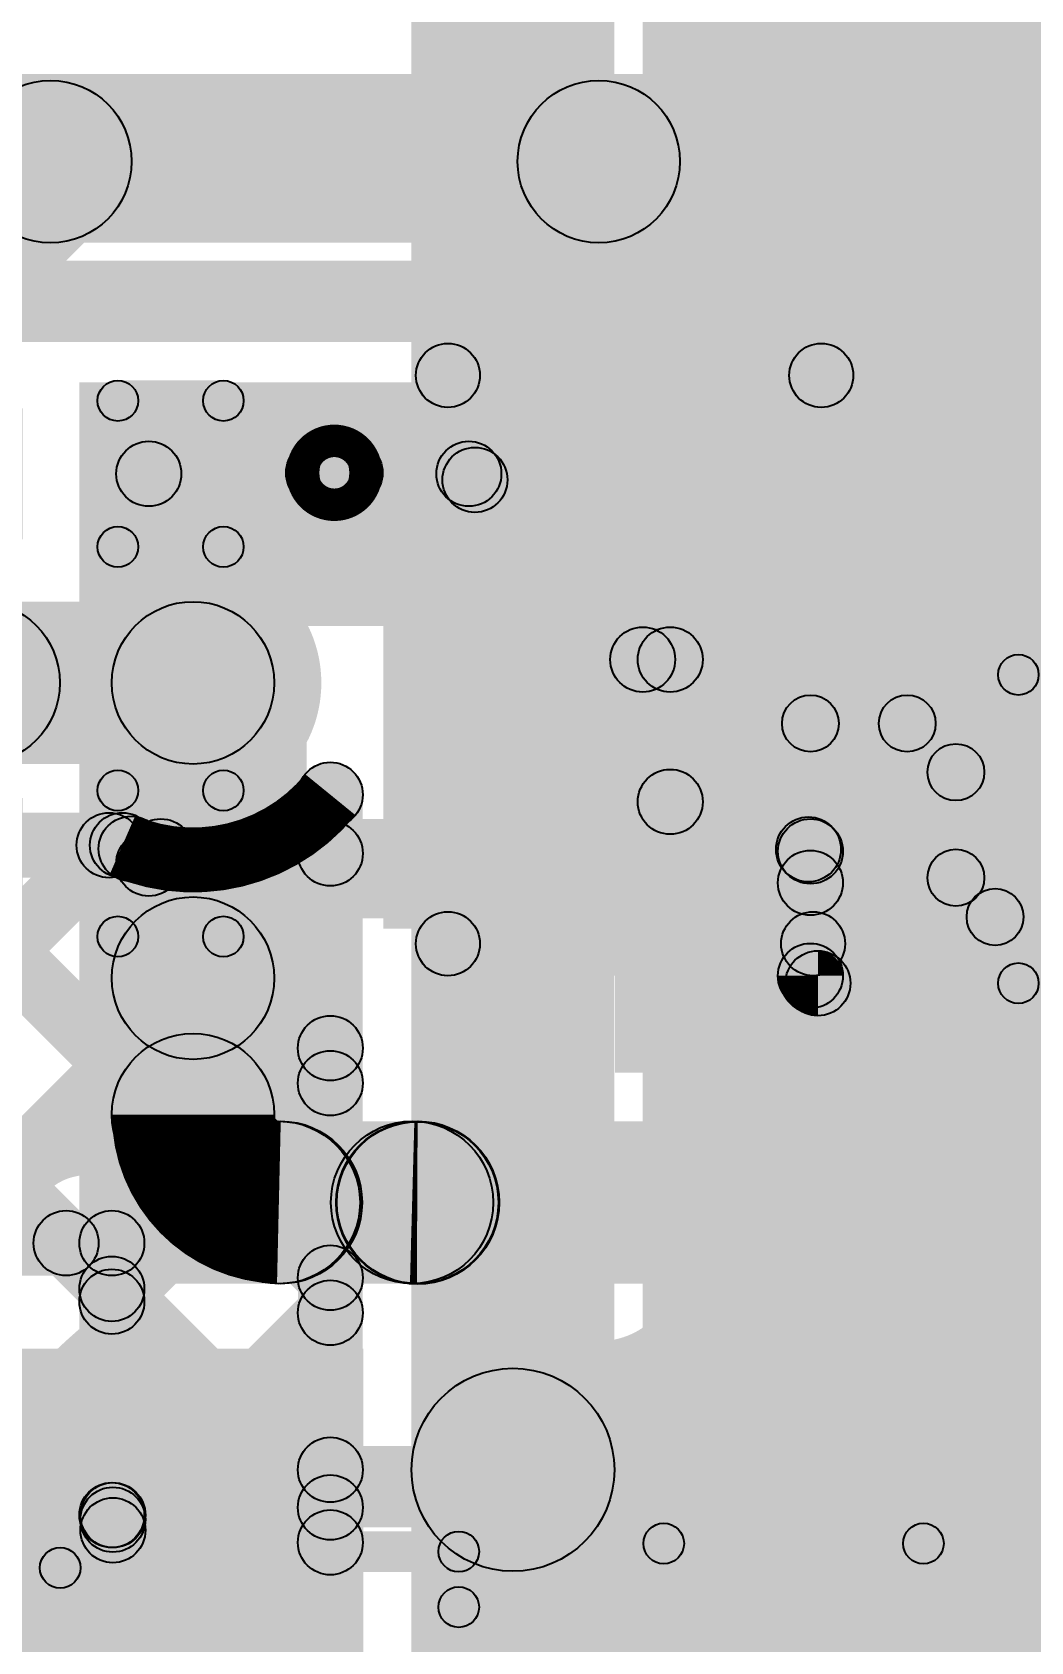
# Model space of a CAD drawing. Header units: millimetres. Extents: x -0.55 to 1.07, y -0.21 to 1.95.
# Drawn here: x 0.5752 to 0.6982, y 0.2369 to 0.4351 of the extents above; entities that cross this region are included whole.
import ezdxf

# ---------------------------------------------------------------- set-up
doc = ezdxf.new("R2010")
doc.units = ezdxf.units.MM
doc.header["$MEASUREMENT"] = 0
for name, color, linetype in [('BottomLayer', 5, 'Continuous'), ('BottomOverlay', 54, 'Continuous'), ('BottomPaste', 16, 'Continuous'), ('BottomSolder', 6, 'Continuous'), ('TopLayer', 1, 'Continuous'), ('TopOverlay', 2, 'Continuous'), ('TopPaste', 8, 'Continuous'), ('TopSolder', 216, 'Continuous'), ('ViaHoleLayer', 16, 'Continuous')]:
    doc.layers.add(name, color=color, linetype=linetype)

# ---------------------------------------------------------------- blocks, each defined once
blk = doc.blocks.new('RES_2512_B_4')
at = {"layer": 'BottomLayer'}
blk.add_hatch(color=5, dxfattribs=at).paths.add_polyline_path([(-0.15945, 0.06693), (-0.09646, 0.06693), (-0.09646, -0.06693), (-0.15945, -0.06693)])
at = {"layer": 'BottomOverlay'}
for points in [[(0.16679, 0.078), (0.16679, 0.068), (-0.167, 0.068), (-0.167, 0.078)], [(0.16679, -0.068), (0.16679, -0.078), (-0.167, -0.078), (-0.167, -0.068)]]:
    blk.add_hatch(color=54, dxfattribs=at).paths.add_polyline_path(points)
at = {"layer": 'BottomPaste'}
blk.add_hatch(color=16, dxfattribs=at).paths.add_polyline_path([(-0.15945, 0.06693), (-0.09646, 0.06693), (-0.09646, -0.06693), (-0.15945, -0.06693)])
at = {"layer": 'BottomSolder'}
blk.add_hatch(color=6, dxfattribs=at).paths.add_polyline_path([(-0.16345, 0.07093), (-0.09246, 0.07093), (-0.09246, -0.07093), (-0.16345, -0.07093)])
blk = doc.blocks.new('RES_2512_B_5')
at = {"layer": 'BottomLayer'}
blk.add_hatch(color=5, dxfattribs=at).paths.add_polyline_path([(-0.15945, 0.06693), (-0.09646, 0.06693), (-0.09646, -0.06693), (-0.15945, -0.06693)])
at = {"layer": 'BottomOverlay'}
blk.add_hatch(color=54, dxfattribs=at).paths.add_polyline_path([(0.16679, 0.078), (0.16679, 0.068), (-0.167, 0.068), (-0.167, 0.078)])
at = {"layer": 'BottomPaste'}
blk.add_hatch(color=16, dxfattribs=at).paths.add_polyline_path([(-0.15945, 0.06693), (-0.09646, 0.06693), (-0.09646, -0.06693), (-0.15945, -0.06693)])
at = {"layer": 'BottomSolder'}
blk.add_hatch(color=6, dxfattribs=at).paths.add_polyline_path([(-0.16345, 0.07093), (-0.09246, 0.07093), (-0.09246, -0.07093), (-0.16345, -0.07093)])
blk = doc.blocks.new('NCP186AMX330TAG_40')
at = {"layer": 'TopLayer'}
for points in [[(-0.02795, 0.02913), (-0.01339, 0.02913), (-0.01339, 0.01811), (-0.02795, 0.01811)], [(-0.00866, 0.02835), (0.00866, 0.02835), (0.00866, -0.02835), (-0.00866, -0.02835)], [(0.01339, 0.02913), (0.02795, 0.02913), (0.02795, 0.01811), (0.01339, 0.01811)], [(-0.02795, 0.01339), (-0.01339, 0.01339), (-0.01339, 0.00236), (-0.02795, 0.00236)], [(0.01339, 0.01339), (0.02795, 0.01339), (0.02795, 0.00236), (0.01339, 0.00236)], [(-0.02795, -0.00236), (-0.01339, -0.00236), (-0.01339, -0.01339), (-0.02795, -0.01339)], [(0.01339, -0.00236), (0.02795, -0.00236), (0.02795, -0.01339), (0.01339, -0.01339)], [(-0.02795, -0.01811), (-0.01339, -0.01811), (-0.01339, -0.02913), (-0.02795, -0.02913)], [(0.01339, -0.01811), (0.02795, -0.01811), (0.02795, -0.02913), (0.01339, -0.02913)]]:
    blk.add_hatch(color=1, dxfattribs=at).paths.add_polyline_path(points)
at = {"layer": 'TopOverlay'}
h = blk.add_hatch(color=2, dxfattribs=at)
edge = h.paths.add_edge_path()
edge.add_arc((-0.024, 0.035), 0.00394, 0, 360)
for points in [[(-0.024, 0.03106), (-0.024, 0.03894), (0.022, 0.03894), (0.022, 0.03106)], [(-0.024, -0.03894), (-0.024, -0.03106), (0.021, -0.03106), (0.021, -0.03894)]]:
    blk.add_hatch(color=2, dxfattribs=at).paths.add_polyline_path(points)
h = blk.add_hatch(color=2, dxfattribs=at)
edge = h.paths.add_edge_path()
edge.add_arc((0.022, 0.035), 0.00394, 0, 360)
h = blk.add_hatch(color=2, dxfattribs=at)
edge = h.paths.add_edge_path()
edge.add_arc((-0.04, 0.023), 0.00394, 0, 360)
h = blk.add_hatch(color=2, dxfattribs=at)
edge = h.paths.add_edge_path()
edge.add_arc((-0.036, 0.023), 0.00394, 0, 360)
h = blk.add_hatch(color=2, dxfattribs=at)
edge = h.paths.add_edge_path()
edge.add_arc((-0.024, -0.035), 0.00394, 0, 360)
h = blk.add_hatch(color=2, dxfattribs=at)
edge = h.paths.add_edge_path()
edge.add_arc((0.021, -0.035), 0.00394, 0, 360)
at = {"layer": 'TopPaste'}
for points in [[(-0.02795, 0.02913), (-0.01339, 0.02913), (-0.01339, 0.01811), (-0.02795, 0.01811)], [(-0.00866, 0.02835), (0.00866, 0.02835), (0.00866, -0.02835), (-0.00866, -0.02835)], [(0.01339, 0.02913), (0.02795, 0.02913), (0.02795, 0.01811), (0.01339, 0.01811)], [(-0.02795, 0.01339), (-0.01339, 0.01339), (-0.01339, 0.00236), (-0.02795, 0.00236)], [(0.01339, 0.01339), (0.02795, 0.01339), (0.02795, 0.00236), (0.01339, 0.00236)], [(-0.02795, -0.00236), (-0.01339, -0.00236), (-0.01339, -0.01339), (-0.02795, -0.01339)], [(0.01339, -0.00236), (0.02795, -0.00236), (0.02795, -0.01339), (0.01339, -0.01339)], [(-0.02795, -0.01811), (-0.01339, -0.01811), (-0.01339, -0.02913), (-0.02795, -0.02913)], [(0.01339, -0.01811), (0.02795, -0.01811), (0.02795, -0.02913), (0.01339, -0.02913)]]:
    blk.add_hatch(color=8, dxfattribs=at).paths.add_polyline_path(points)
at = {"layer": 'TopSolder'}
for points in [[(-0.03195, 0.03313), (-0.00939, 0.03313), (-0.00939, 0.01411), (-0.03195, 0.01411)], [(-0.01266, 0.03235), (0.01266, 0.03235), (0.01266, -0.03235), (-0.01266, -0.03235)], [(0.00939, 0.03313), (0.03195, 0.03313), (0.03195, 0.01411), (0.00939, 0.01411)], [(-0.03195, 0.01739), (-0.00939, 0.01739), (-0.00939, -0.00164), (-0.03195, -0.00164)], [(0.00939, 0.01739), (0.03195, 0.01739), (0.03195, -0.00164), (0.00939, -0.00164)], [(-0.03195, 0.00164), (-0.00939, 0.00164), (-0.00939, -0.01739), (-0.03195, -0.01739)], [(0.00939, 0.00164), (0.03195, 0.00164), (0.03195, -0.01739), (0.00939, -0.01739)], [(-0.03195, -0.01411), (-0.00939, -0.01411), (-0.00939, -0.03313), (-0.03195, -0.03313)], [(0.00939, -0.01411), (0.03195, -0.01411), (0.03195, -0.03313), (0.00939, -0.03313)]]:
    blk.add_hatch(color=216, dxfattribs=at).paths.add_polyline_path(points)
at = {"layer": 'TopOverlay', "const_width": 0.00787}
blk.add_lwpolyline([(-0.036, 0.023, 1), (-0.04, 0.023, 1)], format="xyb", close=True, dxfattribs=at)
at = {"layer": 'TopOverlay'}
for centre in [(-0.024, 0.035), (0.022, 0.035), (-0.04, 0.023), (-0.036, 0.023), (-0.024, -0.035), (0.021, -0.035)]:
    blk.add_circle(centre, 0.00394, dxfattribs=at)
blk = doc.blocks.new('BQ24092DGQR_41')
at = {"layer": 'TopOverlay'}
for points in [[(-0.05, 0.0575), (-0.05, 0.0625), (0.05, 0.0625), (0.05, 0.0575)], [(0.0525, 0.05317), (0.0475, 0.05317), (0.0475, 0.06), (0.0525, 0.06)]]:
    blk.add_hatch(color=2, dxfattribs=at).paths.add_polyline_path(points)
h = blk.add_hatch(color=2, dxfattribs=at)
edge = h.paths.add_edge_path()
edge.add_arc((0.05, 0.06), 0.0025, 0, 360)
h = blk.add_hatch(color=2, dxfattribs=at)
edge = h.paths.add_edge_path()
edge.add_arc((0.05, 0.06), 0.0025, 0, 360)
h = blk.add_hatch(color=2, dxfattribs=at)
edge = h.paths.add_edge_path()
edge.add_arc((0.05, 0.05317), 0.0025, 0, 360)
for centre in [(0.05, 0.06), (0.05, 0.06), (0.05, 0.05317)]:
    blk.add_circle(centre, 0.0025, dxfattribs=at)
blk = doc.blocks.new('R___0201_57')
at = {"layer": 'TopLayer'}
for points in [[(-0.01614, 0.00728), (-0.00551, 0.00728), (-0.00551, -0.00728), (-0.01614, -0.00728)], [(0.00551, 0.00728), (0.01614, 0.00728), (0.01614, -0.00728), (0.00551, -0.00728)]]:
    blk.add_hatch(color=1, dxfattribs=at).paths.add_polyline_path(points)
at = {"layer": 'TopOverlay'}
h = blk.add_hatch(color=2, dxfattribs=at)
edge = h.paths.add_edge_path()
edge.add_arc((-0.019, 0.01), 0.0025, 0, 360)
h = blk.add_hatch(color=2, dxfattribs=at)
edge = h.paths.add_edge_path()
edge.add_arc((-0.019, 0.01), 0.0025, 0, 360)
for points in [[(-0.019, 0.0075), (-0.019, 0.0125), (0.019, 0.0125), (0.019, 0.0075)], [(-0.0215, 0.01), (-0.0165, 0.01), (-0.0165, -0.01), (-0.0215, -0.01)], [(0.0165, 0.01), (0.0215, 0.01), (0.0215, -0.01), (0.0165, -0.01)], [(-0.019, -0.0125), (-0.019, -0.0075), (0.019, -0.0075), (0.019, -0.0125)]]:
    blk.add_hatch(color=2, dxfattribs=at).paths.add_polyline_path(points)
h = blk.add_hatch(color=2, dxfattribs=at)
edge = h.paths.add_edge_path()
edge.add_arc((0.019, 0.01), 0.0025, 0, 360)
h = blk.add_hatch(color=2, dxfattribs=at)
edge = h.paths.add_edge_path()
edge.add_arc((0.019, 0.01), 0.0025, 0, 360)
h = blk.add_hatch(color=2, dxfattribs=at)
edge = h.paths.add_edge_path()
edge.add_arc((-0.019, -0.01), 0.0025, 0, 360)
h = blk.add_hatch(color=2, dxfattribs=at)
edge = h.paths.add_edge_path()
edge.add_arc((-0.019, -0.01), 0.0025, 0, 360)
h = blk.add_hatch(color=2, dxfattribs=at)
edge = h.paths.add_edge_path()
edge.add_arc((0.019, -0.01), 0.0025, 0, 360)
h = blk.add_hatch(color=2, dxfattribs=at)
edge = h.paths.add_edge_path()
edge.add_arc((0.019, -0.01), 0.0025, 0, 360)
at = {"layer": 'TopPaste'}
for points in [[(-0.01614, 0.00728), (-0.00551, 0.00728), (-0.00551, -0.00728), (-0.01614, -0.00728)], [(0.00551, 0.00728), (0.01614, 0.00728), (0.01614, -0.00728), (0.00551, -0.00728)]]:
    blk.add_hatch(color=8, dxfattribs=at).paths.add_polyline_path(points)
at = {"layer": 'TopSolder'}
for points in [[(-0.02014, 0.01128), (-0.00151, 0.01128), (-0.00151, -0.01128), (-0.02014, -0.01128)], [(0.00151, 0.01128), (0.02014, 0.01128), (0.02014, -0.01128), (0.00151, -0.01128)]]:
    blk.add_hatch(color=216, dxfattribs=at).paths.add_polyline_path(points)
at = {"layer": 'TopOverlay'}
for centre in [(-0.019, 0.01), (-0.019, 0.01), (0.019, 0.01), (0.019, 0.01), (-0.019, -0.01), (-0.019, -0.01), (0.019, -0.01), (0.019, -0.01)]:
    blk.add_circle(centre, 0.0025, dxfattribs=at)
blk = doc.blocks.new('CAP_0201_74')
at = {"layer": 'TopLayer'}
for points in [[(-0.01772, 0.00591), (-0.00591, 0.00591), (-0.00591, -0.00591), (-0.01772, -0.00591)], [(0.00591, 0.00591), (0.01772, 0.00591), (0.01772, -0.00591), (0.00591, -0.00591)]]:
    blk.add_hatch(color=1, dxfattribs=at).paths.add_polyline_path(points)
at = {"layer": 'TopOverlay'}
h = blk.add_hatch(color=2, dxfattribs=at)
edge = h.paths.add_edge_path()
edge.add_arc((-0.021, 0.009), 0.0025, 0, 360)
h = blk.add_hatch(color=2, dxfattribs=at)
edge = h.paths.add_edge_path()
edge.add_arc((-0.021, 0.009), 0.0025, 0, 360)
for points in [[(-0.008, 0.0115), (-0.008, 0.0065), (-0.021, 0.0065), (-0.021, 0.0115)], [(0.021, 0.0115), (0.021, 0.0065), (0.008, 0.0065), (0.008, 0.0115)], [(-0.0235, 0.009), (-0.0185, 0.009), (-0.0185, -0.009), (-0.0235, -0.009)], [(0.0185, 0.009), (0.0235, 0.009), (0.0235, -0.009), (0.0185, -0.009)], [(-0.008, -0.0065), (-0.008, -0.0115), (-0.021, -0.0115), (-0.021, -0.0065)], [(0.021, -0.0065), (0.021, -0.0115), (0.008, -0.0115), (0.008, -0.0065)]]:
    blk.add_hatch(color=2, dxfattribs=at).paths.add_polyline_path(points)
h = blk.add_hatch(color=2, dxfattribs=at)
edge = h.paths.add_edge_path()
edge.add_arc((-0.008, 0.009), 0.0025, 0, 360)
h = blk.add_hatch(color=2, dxfattribs=at)
edge = h.paths.add_edge_path()
edge.add_arc((0.008, 0.009), 0.0025, 0, 360)
h = blk.add_hatch(color=2, dxfattribs=at)
edge = h.paths.add_edge_path()
edge.add_arc((0.021, 0.009), 0.0025, 0, 360)
h = blk.add_hatch(color=2, dxfattribs=at)
edge = h.paths.add_edge_path()
edge.add_arc((0.021, 0.009), 0.0025, 0, 360)
h = blk.add_hatch(color=2, dxfattribs=at)
edge = h.paths.add_edge_path()
edge.add_arc((-0.021, -0.009), 0.0025, 0, 360)
h = blk.add_hatch(color=2, dxfattribs=at)
edge = h.paths.add_edge_path()
edge.add_arc((-0.021, -0.009), 0.0025, 0, 360)
h = blk.add_hatch(color=2, dxfattribs=at)
edge = h.paths.add_edge_path()
edge.add_arc((-0.008, -0.009), 0.0025, 0, 360)
h = blk.add_hatch(color=2, dxfattribs=at)
edge = h.paths.add_edge_path()
edge.add_arc((0.008, -0.009), 0.0025, 0, 360)
h = blk.add_hatch(color=2, dxfattribs=at)
edge = h.paths.add_edge_path()
edge.add_arc((0.021, -0.009), 0.0025, 0, 360)
h = blk.add_hatch(color=2, dxfattribs=at)
edge = h.paths.add_edge_path()
edge.add_arc((0.021, -0.009), 0.0025, 0, 360)
at = {"layer": 'TopPaste'}
for points in [[(-0.01772, 0.00591), (-0.00591, 0.00591), (-0.00591, -0.00591), (-0.01772, -0.00591)], [(0.00591, 0.00591), (0.01772, 0.00591), (0.01772, -0.00591), (0.00591, -0.00591)]]:
    blk.add_hatch(color=8, dxfattribs=at).paths.add_polyline_path(points)
at = {"layer": 'TopSolder'}
for points in [[(-0.01988, 0.00807), (-0.00374, 0.00807), (-0.00374, -0.00807), (-0.01988, -0.00807)], [(0.00374, 0.00807), (0.01988, 0.00807), (0.01988, -0.00807), (0.00374, -0.00807)]]:
    blk.add_hatch(color=216, dxfattribs=at).paths.add_polyline_path(points)
at = {"layer": 'TopOverlay'}
for centre in [(-0.021, 0.009), (-0.021, 0.009), (-0.008, 0.009), (0.008, 0.009), (0.021, 0.009), (0.021, 0.009), (-0.021, -0.009), (-0.021, -0.009), (-0.008, -0.009), (0.008, -0.009), (0.021, -0.009), (0.021, -0.009)]:
    blk.add_circle(centre, 0.0025, dxfattribs=at)
blk = doc.blocks.new('C___0201_75')
at = {"layer": 'TopLayer'}
for points in [[(-0.01772, 0.00591), (-0.00591, 0.00591), (-0.00591, -0.00591), (-0.01772, -0.00591)], [(0.00591, 0.00591), (0.01772, 0.00591), (0.01772, -0.00591), (0.00591, -0.00591)]]:
    blk.add_hatch(color=1, dxfattribs=at).paths.add_polyline_path(points)
at = {"layer": 'TopOverlay'}
h = blk.add_hatch(color=2, dxfattribs=at)
edge = h.paths.add_edge_path()
edge.add_arc((-0.021, 0.009), 0.0025, 0, 360)
h = blk.add_hatch(color=2, dxfattribs=at)
edge = h.paths.add_edge_path()
edge.add_arc((-0.021, 0.009), 0.0025, 0, 360)
for points in [[(-0.008, 0.0115), (-0.008, 0.0065), (-0.021, 0.0065), (-0.021, 0.0115)], [(0.021, 0.0115), (0.021, 0.0065), (0.008, 0.0065), (0.008, 0.0115)], [(-0.0235, 0.009), (-0.0185, 0.009), (-0.0185, -0.009), (-0.0235, -0.009)], [(0.0185, 0.009), (0.0235, 0.009), (0.0235, -0.009), (0.0185, -0.009)], [(-0.008, -0.0065), (-0.008, -0.0115), (-0.021, -0.0115), (-0.021, -0.0065)], [(0.021, -0.0065), (0.021, -0.0115), (0.008, -0.0115), (0.008, -0.0065)]]:
    blk.add_hatch(color=2, dxfattribs=at).paths.add_polyline_path(points)
h = blk.add_hatch(color=2, dxfattribs=at)
edge = h.paths.add_edge_path()
edge.add_arc((-0.008, 0.009), 0.0025, 0, 360)
h = blk.add_hatch(color=2, dxfattribs=at)
edge = h.paths.add_edge_path()
edge.add_arc((0.008, 0.009), 0.0025, 0, 360)
h = blk.add_hatch(color=2, dxfattribs=at)
edge = h.paths.add_edge_path()
edge.add_arc((0.021, 0.009), 0.0025, 0, 360)
h = blk.add_hatch(color=2, dxfattribs=at)
edge = h.paths.add_edge_path()
edge.add_arc((0.021, 0.009), 0.0025, 0, 360)
h = blk.add_hatch(color=2, dxfattribs=at)
edge = h.paths.add_edge_path()
edge.add_arc((-0.021, -0.009), 0.0025, 0, 360)
h = blk.add_hatch(color=2, dxfattribs=at)
edge = h.paths.add_edge_path()
edge.add_arc((-0.021, -0.009), 0.0025, 0, 360)
h = blk.add_hatch(color=2, dxfattribs=at)
edge = h.paths.add_edge_path()
edge.add_arc((-0.008, -0.009), 0.0025, 0, 360)
h = blk.add_hatch(color=2, dxfattribs=at)
edge = h.paths.add_edge_path()
edge.add_arc((0.008, -0.009), 0.0025, 0, 360)
h = blk.add_hatch(color=2, dxfattribs=at)
edge = h.paths.add_edge_path()
edge.add_arc((0.021, -0.009), 0.0025, 0, 360)
h = blk.add_hatch(color=2, dxfattribs=at)
edge = h.paths.add_edge_path()
edge.add_arc((0.021, -0.009), 0.0025, 0, 360)
at = {"layer": 'TopPaste'}
for points in [[(-0.01772, 0.00591), (-0.00591, 0.00591), (-0.00591, -0.00591), (-0.01772, -0.00591)], [(0.00591, 0.00591), (0.01772, 0.00591), (0.01772, -0.00591), (0.00591, -0.00591)]]:
    blk.add_hatch(color=8, dxfattribs=at).paths.add_polyline_path(points)
at = {"layer": 'TopSolder'}
for points in [[(-0.01988, 0.00807), (-0.00374, 0.00807), (-0.00374, -0.00807), (-0.01988, -0.00807)], [(0.00374, 0.00807), (0.01988, 0.00807), (0.01988, -0.00807), (0.00374, -0.00807)]]:
    blk.add_hatch(color=216, dxfattribs=at).paths.add_polyline_path(points)
at = {"layer": 'TopOverlay'}
for centre in [(-0.021, 0.009), (-0.021, 0.009), (-0.008, 0.009), (0.008, 0.009), (0.021, 0.009), (0.021, 0.009), (-0.021, -0.009), (-0.021, -0.009), (-0.008, -0.009), (0.008, -0.009), (0.021, -0.009), (0.021, -0.009)]:
    blk.add_circle(centre, 0.0025, dxfattribs=at)
blk = doc.blocks.new('C__0402_B_79')
at = {"layer": 'BottomLayer'}
for points in [[(-0.0095, 0.0125), (-0.0095, -0.0125), (-0.0275, -0.0125), (-0.0275, 0.0125)], [(0.0275, 0.0125), (0.0275, -0.0125), (0.0095, -0.0125), (0.0095, 0.0125)]]:
    blk.add_hatch(color=5, dxfattribs=at).paths.add_polyline_path(points)
at = {"layer": 'BottomOverlay'}
h = blk.add_hatch(color=54, dxfattribs=at)
edge = h.paths.add_edge_path()
edge.add_arc((-0.031, 0.016), 0.0025, 0, 360)
h = blk.add_hatch(color=54, dxfattribs=at)
edge = h.paths.add_edge_path()
edge.add_arc((-0.031, 0.016), 0.0025, 0, 360)
for points in [[(-0.031, 0.0135), (-0.031, 0.0185), (-0.011, 0.0185), (-0.011, 0.0135)], [(0.011, 0.0135), (0.011, 0.0185), (0.031, 0.0185), (0.031, 0.0135)], [(-0.0335, 0.016), (-0.0285, 0.016), (-0.0285, -0.016), (-0.0335, -0.016)], [(0.0285, 0.016), (0.0335, 0.016), (0.0335, -0.016), (0.0285, -0.016)], [(-0.031, -0.0185), (-0.031, -0.0135), (-0.011, -0.0135), (-0.011, -0.0185)], [(0.011, -0.0185), (0.011, -0.0135), (0.031, -0.0135), (0.031, -0.0185)]]:
    blk.add_hatch(color=54, dxfattribs=at).paths.add_polyline_path(points)
h = blk.add_hatch(color=54, dxfattribs=at)
edge = h.paths.add_edge_path()
edge.add_arc((-0.011, 0.016), 0.0025, 0, 360)
h = blk.add_hatch(color=54, dxfattribs=at)
edge = h.paths.add_edge_path()
edge.add_arc((0.011, 0.016), 0.0025, 0, 360)
h = blk.add_hatch(color=54, dxfattribs=at)
edge = h.paths.add_edge_path()
edge.add_arc((0.031, 0.016), 0.0025, 0, 360)
h = blk.add_hatch(color=54, dxfattribs=at)
edge = h.paths.add_edge_path()
edge.add_arc((0.031, 0.016), 0.0025, 0, 360)
h = blk.add_hatch(color=54, dxfattribs=at)
edge = h.paths.add_edge_path()
edge.add_arc((-0.031, -0.016), 0.0025, 0, 360)
h = blk.add_hatch(color=54, dxfattribs=at)
edge = h.paths.add_edge_path()
edge.add_arc((-0.031, -0.016), 0.0025, 0, 360)
h = blk.add_hatch(color=54, dxfattribs=at)
edge = h.paths.add_edge_path()
edge.add_arc((-0.011, -0.016), 0.0025, 0, 360)
h = blk.add_hatch(color=54, dxfattribs=at)
edge = h.paths.add_edge_path()
edge.add_arc((0.011, -0.016), 0.0025, 0, 360)
h = blk.add_hatch(color=54, dxfattribs=at)
edge = h.paths.add_edge_path()
edge.add_arc((0.031, -0.016), 0.0025, 0, 360)
h = blk.add_hatch(color=54, dxfattribs=at)
edge = h.paths.add_edge_path()
edge.add_arc((0.031, -0.016), 0.0025, 0, 360)
at = {"layer": 'BottomPaste'}
for points in [[(-0.0095, 0.0125), (-0.0095, -0.0125), (-0.0275, -0.0125), (-0.0275, 0.0125)], [(0.0275, 0.0125), (0.0275, -0.0125), (0.0095, -0.0125), (0.0095, 0.0125)]]:
    blk.add_hatch(color=16, dxfattribs=at).paths.add_polyline_path(points)
at = {"layer": 'BottomSolder'}
for points in [[(-0.00714, 0.01486), (-0.00714, -0.01486), (-0.02986, -0.01486), (-0.02986, 0.01486)], [(0.02986, 0.01486), (0.02986, -0.01486), (0.00714, -0.01486), (0.00714, 0.01486)]]:
    blk.add_hatch(color=6, dxfattribs=at).paths.add_polyline_path(points)
at = {"layer": 'BottomOverlay'}
for centre in [(-0.031, 0.016), (-0.031, 0.016), (-0.011, 0.016), (0.011, 0.016), (0.031, 0.016), (0.031, 0.016), (-0.031, -0.016), (-0.031, -0.016), (-0.011, -0.016), (0.011, -0.016), (0.031, -0.016), (0.031, -0.016)]:
    blk.add_circle(centre, 0.0025, dxfattribs=at)
blk = doc.blocks.new('C__0402_B_83')
at = {"layer": 'BottomLayer'}
for points in [[(-0.0095, 0.0125), (-0.0095, -0.0125), (-0.0275, -0.0125), (-0.0275, 0.0125)], [(0.0275, 0.0125), (0.0275, -0.0125), (0.0095, -0.0125), (0.0095, 0.0125)]]:
    blk.add_hatch(color=5, dxfattribs=at).paths.add_polyline_path(points)
at = {"layer": 'BottomOverlay'}
h = blk.add_hatch(color=54, dxfattribs=at)
edge = h.paths.add_edge_path()
edge.add_arc((-0.031, 0.016), 0.0025, 0, 360)
h = blk.add_hatch(color=54, dxfattribs=at)
edge = h.paths.add_edge_path()
edge.add_arc((-0.031, 0.016), 0.0025, 0, 360)
for points in [[(-0.011, 0.0185), (-0.011, 0.0135), (-0.031, 0.0135), (-0.031, 0.0185)], [(0.031, 0.0185), (0.031, 0.0135), (0.011, 0.0135), (0.011, 0.0185)], [(-0.0285, -0.016), (-0.0335, -0.016), (-0.0335, 0.016), (-0.0285, 0.016)], [(0.0335, -0.016), (0.0285, -0.016), (0.0285, 0.016), (0.0335, 0.016)], [(-0.011, -0.0135), (-0.011, -0.0185), (-0.031, -0.0185), (-0.031, -0.0135)], [(0.031, -0.0135), (0.031, -0.0185), (0.011, -0.0185), (0.011, -0.0135)]]:
    blk.add_hatch(color=54, dxfattribs=at).paths.add_polyline_path(points)
h = blk.add_hatch(color=54, dxfattribs=at)
edge = h.paths.add_edge_path()
edge.add_arc((-0.011, 0.016), 0.0025, 0, 360)
h = blk.add_hatch(color=54, dxfattribs=at)
edge = h.paths.add_edge_path()
edge.add_arc((0.011, 0.016), 0.0025, 0, 360)
h = blk.add_hatch(color=54, dxfattribs=at)
edge = h.paths.add_edge_path()
edge.add_arc((0.031, 0.016), 0.0025, 0, 360)
h = blk.add_hatch(color=54, dxfattribs=at)
edge = h.paths.add_edge_path()
edge.add_arc((0.031, 0.016), 0.0025, 0, 360)
h = blk.add_hatch(color=54, dxfattribs=at)
edge = h.paths.add_edge_path()
edge.add_arc((-0.031, -0.016), 0.0025, 0, 360)
h = blk.add_hatch(color=54, dxfattribs=at)
edge = h.paths.add_edge_path()
edge.add_arc((-0.031, -0.016), 0.0025, 0, 360)
h = blk.add_hatch(color=54, dxfattribs=at)
edge = h.paths.add_edge_path()
edge.add_arc((-0.011, -0.016), 0.0025, 0, 360)
h = blk.add_hatch(color=54, dxfattribs=at)
edge = h.paths.add_edge_path()
edge.add_arc((0.011, -0.016), 0.0025, 0, 360)
h = blk.add_hatch(color=54, dxfattribs=at)
edge = h.paths.add_edge_path()
edge.add_arc((0.031, -0.016), 0.0025, 0, 360)
h = blk.add_hatch(color=54, dxfattribs=at)
edge = h.paths.add_edge_path()
edge.add_arc((0.031, -0.016), 0.0025, 0, 360)
at = {"layer": 'BottomPaste'}
for points in [[(-0.0095, 0.0125), (-0.0095, -0.0125), (-0.0275, -0.0125), (-0.0275, 0.0125)], [(0.0275, 0.0125), (0.0275, -0.0125), (0.0095, -0.0125), (0.0095, 0.0125)]]:
    blk.add_hatch(color=16, dxfattribs=at).paths.add_polyline_path(points)
at = {"layer": 'BottomSolder'}
for points in [[(-0.00714, 0.01486), (-0.00714, -0.01486), (-0.02986, -0.01486), (-0.02986, 0.01486)], [(0.02986, 0.01486), (0.02986, -0.01486), (0.00714, -0.01486), (0.00714, 0.01486)]]:
    blk.add_hatch(color=6, dxfattribs=at).paths.add_polyline_path(points)
at = {"layer": 'BottomOverlay'}
for centre in [(-0.031, 0.016), (-0.031, 0.016), (-0.011, 0.016), (0.011, 0.016), (0.031, 0.016), (0.031, 0.016), (-0.031, -0.016), (-0.031, -0.016), (-0.011, -0.016), (0.011, -0.016), (0.031, -0.016), (0.031, -0.016)]:
    blk.add_circle(centre, 0.0025, dxfattribs=at)

msp = doc.modelspace()

# ---------------------------------------------------------------- hatches: boundary and pattern name
at = {"layer": 'BottomLayer'}
for points in [[(0.64692, 0.25808), (0.62192, 0.25808), (0.62192, 0.61342), (0.64692, 0.61342)], [(0.655, 0.227), (0.718, 0.227), (0.718, 0.571), (0.655, 0.571)], [(0.49017, 0.36953), (0.49583, 0.37519), (0.58219, 0.28883), (0.57653, 0.28317)], [(0.5686, 0.345), (0.5686, 0.365), (0.595, 0.365), (0.595, 0.345)], [(0.61592, 0.25808), (0.60792, 0.25808), (0.60792, 0.34123), (0.61592, 0.34123)], [(0.5686, 0.331), (0.5686, 0.339), (0.5863, 0.339), (0.5863, 0.331)], [(0.53847, 0.28317), (0.53282, 0.28883), (0.58182, 0.33783), (0.58747, 0.33217)], [(0.55481, 0.33318), (0.56047, 0.33884), (0.61475, 0.28456), (0.60909, 0.2789)], [(0.58453, 0.33174), (0.59019, 0.3374), (0.61475, 0.31284), (0.60909, 0.30718)], [(0.56676, 0.28317), (0.5611, 0.28883), (0.60909, 0.33682), (0.61475, 0.33116)], [(0.58783, 0.27596), (0.58217, 0.28161), (0.60909, 0.30853), (0.61475, 0.30288)], [(0.493, 0.282), (0.493, 0.29), (0.585, 0.29), (0.585, 0.282)], [(0.57653, 0.28317), (0.58219, 0.28883), (0.58783, 0.28319), (0.58217, 0.27753)], [(0.589, 0.2525), (0.581, 0.2525), (0.581, 0.286), (0.589, 0.286)], [(0.58217, 0.27753), (0.58783, 0.28319), (0.61475, 0.25627), (0.60909, 0.25062)], [(0.58796, 0.24781), (0.5823, 0.25346), (0.60909, 0.28025), (0.61475, 0.27459)], [(0.61592, 0.219), (0.60792, 0.219), (0.60792, 0.25808), (0.61592, 0.25808)], [(0.64692, 0.21542), (0.62192, 0.21542), (0.62192, 0.25808), (0.64692, 0.25808)], [(0.5823, 0.24912), (0.58796, 0.25477), (0.61475, 0.22799), (0.60909, 0.22233)], [(0.58913, 0.21985), (0.58113, 0.21985), (0.58113, 0.2525), (0.58913, 0.2525)], [(0.58796, 0.21952), (0.5823, 0.22518), (0.60909, 0.25196), (0.61475, 0.24631)]]:
    msp.add_hatch(color=5, dxfattribs=at).paths.add_polyline_path(points)
h = msp.add_hatch(color=5, dxfattribs=at)
edge = h.paths.add_edge_path()
edge.add_arc((0.595, 0.355), 0.01181, 0, 360)
h = msp.add_hatch(color=5, dxfattribs=at)
edge = h.paths.add_edge_path()
edge.add_arc((0.5686, 0.355), 0.01, 0, 360)
h = msp.add_hatch(color=5, dxfattribs=at)
edge = h.paths.add_edge_path()
edge.add_arc((0.5686, 0.355), 0.01, 0, 360)
h = msp.add_hatch(color=5, dxfattribs=at)
edge = h.paths.add_edge_path()
edge.add_arc((0.595, 0.355), 0.01, 0, 360)
h = msp.add_hatch(color=5, dxfattribs=at)
edge = h.paths.add_edge_path()
edge.add_arc((0.61192, 0.34123), 0.004, 0, 360)
h = msp.add_hatch(color=5, dxfattribs=at)
edge = h.paths.add_edge_path()
edge.add_arc((0.61192, 0.34123), 0.004, 0, 360)
h = msp.add_hatch(color=5, dxfattribs=at)
edge = h.paths.add_edge_path()
edge.add_arc((0.58465, 0.335), 0.004, 0, 360)
h = msp.add_hatch(color=5, dxfattribs=at)
edge = h.paths.add_edge_path()
edge.add_arc((0.5863, 0.335), 0.004, 0, 360)
h = msp.add_hatch(color=5, dxfattribs=at)
edge = h.paths.add_edge_path()
edge.add_arc((0.5863, 0.335), 0.004, 0, 360)
h = msp.add_hatch(color=5, dxfattribs=at)
edge = h.paths.add_edge_path()
edge.add_arc((0.58736, 0.33457), 0.004, 0, 360)
h = msp.add_hatch(color=5, dxfattribs=at)
edge = h.paths.add_edge_path()
edge.add_arc((0.61192, 0.33399), 0.004, 0, 360)
h = msp.add_hatch(color=5, dxfattribs=at)
edge = h.paths.add_edge_path()
edge.add_arc((0.67108, 0.31892), 0.01181, 0, 360)
h = msp.add_hatch(color=5, dxfattribs=at)
edge = h.paths.add_edge_path()
edge.add_arc((0.61192, 0.31001), 0.004, 0, 360)
h = msp.add_hatch(color=5, dxfattribs=at)
edge = h.paths.add_edge_path()
edge.add_arc((0.61192, 0.3057), 0.004, 0, 360)
h = msp.add_hatch(color=5, dxfattribs=at)
edge = h.paths.add_edge_path()
edge.add_arc((0.57936, 0.286), 0.004, 0, 360)
h = msp.add_hatch(color=5, dxfattribs=at)
edge = h.paths.add_edge_path()
edge.add_arc((0.57936, 0.286), 0.004, 0, 360)
h = msp.add_hatch(color=5, dxfattribs=at)
edge = h.paths.add_edge_path()
edge.add_arc((0.585, 0.286), 0.004, 0, 360)
h = msp.add_hatch(color=5, dxfattribs=at)
edge = h.paths.add_edge_path()
edge.add_arc((0.585, 0.286), 0.004, 0, 360)
h = msp.add_hatch(color=5, dxfattribs=at)
edge = h.paths.add_edge_path()
edge.add_arc((0.61192, 0.28173), 0.004, 0, 360)
h = msp.add_hatch(color=5, dxfattribs=at)
edge = h.paths.add_edge_path()
edge.add_arc((0.585, 0.28036), 0.004, 0, 360)
h = msp.add_hatch(color=5, dxfattribs=at)
edge = h.paths.add_edge_path()
edge.add_arc((0.585, 0.28036), 0.004, 0, 360)
h = msp.add_hatch(color=5, dxfattribs=at)
edge = h.paths.add_edge_path()
edge.add_arc((0.585, 0.27879), 0.004, 0, 360)
h = msp.add_hatch(color=5, dxfattribs=at)
edge = h.paths.add_edge_path()
edge.add_arc((0.61192, 0.27742), 0.004, 0, 360)
h = msp.add_hatch(color=5, dxfattribs=at)
edge = h.paths.add_edge_path()
edge.add_arc((0.63442, 0.25808), 0.0125, 0, 360)
h = msp.add_hatch(color=5, dxfattribs=at)
edge = h.paths.add_edge_path()
edge.add_arc((0.63442, 0.25808), 0.0125, 0, 360)
h = msp.add_hatch(color=5, dxfattribs=at)
edge = h.paths.add_edge_path()
edge.add_arc((0.63442, 0.25808), 0.01181, 0, 360)
h = msp.add_hatch(color=5, dxfattribs=at)
edge = h.paths.add_edge_path()
edge.add_arc((0.61192, 0.25808), 0.004, 0, 360)
h = msp.add_hatch(color=5, dxfattribs=at)
edge = h.paths.add_edge_path()
edge.add_arc((0.61192, 0.25808), 0.004, 0, 360)
h = msp.add_hatch(color=5, dxfattribs=at)
edge = h.paths.add_edge_path()
edge.add_arc((0.585, 0.2525), 0.004, 0, 360)
h = msp.add_hatch(color=5, dxfattribs=at)
edge = h.paths.add_edge_path()
edge.add_arc((0.58513, 0.2525), 0.004, 0, 360)
h = msp.add_hatch(color=5, dxfattribs=at)
edge = h.paths.add_edge_path()
edge.add_arc((0.58513, 0.25194), 0.004, 0, 360)
h = msp.add_hatch(color=5, dxfattribs=at)
edge = h.paths.add_edge_path()
edge.add_arc((0.61192, 0.25344), 0.004, 0, 360)
h = msp.add_hatch(color=5, dxfattribs=at)
edge = h.paths.add_edge_path()
edge.add_arc((0.58513, 0.25063), 0.004, 0, 360)
h = msp.add_hatch(color=5, dxfattribs=at)
edge = h.paths.add_edge_path()
edge.add_arc((0.61192, 0.24914), 0.004, 0, 360)
at = {"layer": 'BottomSolder'}
h = msp.add_hatch(color=6, dxfattribs=at)
edge = h.paths.add_edge_path()
edge.add_arc((0.595, 0.355), 0.01581, 0, 360)
at = {"layer": 'TopLayer'}
h = msp.add_hatch(color=1, dxfattribs=at)
edge = h.paths.add_edge_path()
edge.add_arc((0.57743, 0.4192), 0.01, 0, 360)
h = msp.add_hatch(color=1, dxfattribs=at)
edge = h.paths.add_edge_path()
edge.add_arc((0.57743, 0.4192), 0.01, 0, 360)
for points in [[(0.57743, 0.4092), (0.57743, 0.4292), (0.645, 0.4292), (0.645, 0.4092)], [(0.644, 0.376), (0.657, 0.376), (0.657, 0.429), (0.644, 0.429)], [(0.65041, 0.39312), (0.787, 0.39312), (0.787, 0.429), (0.65041, 0.429)], [(0.566, 0.39363), (0.55186, 0.40777), (0.57036, 0.42627), (0.5845, 0.41213)], [(0.581, 0.281), (0.609, 0.281), (0.609, 0.392), (0.581, 0.392)], [(0.604, 0.362), (0.635, 0.362), (0.635, 0.392), (0.604, 0.392)], [(0.67108, 0.362), (0.787, 0.362), (0.787, 0.387), (0.67108, 0.387)], [(0.58955, 0.37675), (0.58955, 0.38475), (0.62899, 0.38475), (0.62899, 0.37675)], [(0.62616, 0.37792), (0.63182, 0.38358), (0.63257, 0.38283), (0.62691, 0.37717)], [(0.59355, 0.33275), (0.58555, 0.33275), (0.58555, 0.38075), (0.59355, 0.38075)], [(0.65041, 0.35387), (0.65041, 0.36187), (0.6538, 0.36187), (0.6538, 0.35387)], [(0.6578, 0.34035), (0.6498, 0.34035), (0.6498, 0.35787), (0.6578, 0.35787)], [(0.67108, 0.3465), (0.67108, 0.3535), (0.683, 0.3535), (0.683, 0.3465)], [(0.68053, 0.34753), (0.68547, 0.35247), (0.69147, 0.34647), (0.68653, 0.34153)], [(0.6925, 0.331), (0.6855, 0.331), (0.6855, 0.344), (0.6925, 0.344)], [(0.59238, 0.32992), (0.58672, 0.33558), (0.58823, 0.33708), (0.59388, 0.33142)], [(0.59258, 0.326), (0.63574, 0.326), (0.63574, 0.33825), (0.59258, 0.33825)], [(0.647, 0.307), (0.679, 0.307), (0.679, 0.33825), (0.647, 0.33825)], [(0.66801, 0.33166), (0.67367, 0.33732), (0.67391, 0.33708), (0.66825, 0.33142)], [(0.67508, 0.33037), (0.66708, 0.33037), (0.66708, 0.33425), (0.67508, 0.33425)], [(0.68653, 0.32853), (0.69147, 0.33347), (0.6963, 0.32865), (0.69135, 0.3237)], [(0.69383, 0.32267), (0.69383, 0.32967), (0.7067, 0.32967), (0.7067, 0.32267)], [(0.605, 0.30183), (0.585, 0.30183), (0.585, 0.31863), (0.605, 0.31863)], [(0.60583, 0.281), (0.60583, 0.301), (0.62263, 0.301), (0.62263, 0.281)], [(0.62273, 0.281), (0.62273, 0.301), (0.75508, 0.301), (0.75508, 0.281)], [(0.61556, 0.28392), (0.62969, 0.29808), (0.62974, 0.29803), (0.61561, 0.28387)], [(0.62975, 0.28388), (0.61561, 0.29802), (0.61566, 0.29807), (0.6298, 0.28393)], [(0.543, 0.133), (0.616, 0.133), (0.616, 0.273), (0.543, 0.273)], [(0.62263, 0.223), (0.69135, 0.223), (0.69135, 0.273), (0.62263, 0.273)]]:
    msp.add_hatch(color=1, dxfattribs=at).paths.add_polyline_path(points)
h = msp.add_hatch(color=1, dxfattribs=at)
edge = h.paths.add_edge_path()
edge.add_arc((0.645, 0.4192), 0.01, 0, 360)
h = msp.add_hatch(color=1, dxfattribs=at)
edge = h.paths.add_edge_path()
edge.add_arc((0.58955, 0.38075), 0.004, 0, 360)
h = msp.add_hatch(color=1, dxfattribs=at)
edge = h.paths.add_edge_path()
edge.add_arc((0.58955, 0.38075), 0.004, 0, 360)
h = msp.add_hatch(color=1, dxfattribs=at)
edge = h.paths.add_edge_path()
edge.add_arc((0.62899, 0.38075), 0.004, 0, 360)
h = msp.add_hatch(color=1, dxfattribs=at)
edge = h.paths.add_edge_path()
edge.add_arc((0.62899, 0.38075), 0.004, 0, 360)
h = msp.add_hatch(color=1, dxfattribs=at)
edge = h.paths.add_edge_path()
edge.add_arc((0.62974, 0.38), 0.004, 0, 360)
h = msp.add_hatch(color=1, dxfattribs=at)
edge = h.paths.add_edge_path()
edge.add_arc((0.595, 0.355), 0.01181, 0, 360)
h = msp.add_hatch(color=1, dxfattribs=at)
edge = h.paths.add_edge_path()
edge.add_arc((0.65041, 0.35787), 0.004, 0, 360)
h = msp.add_hatch(color=1, dxfattribs=at)
edge = h.paths.add_edge_path()
edge.add_arc((0.6538, 0.35787), 0.004, 0, 360)
h = msp.add_hatch(color=1, dxfattribs=at)
edge = h.paths.add_edge_path()
edge.add_arc((0.6538, 0.35787), 0.004, 0, 360)
h = msp.add_hatch(color=1, dxfattribs=at)
edge = h.paths.add_edge_path()
edge.add_arc((0.67108, 0.35), 0.0035, 0, 360)
h = msp.add_hatch(color=1, dxfattribs=at)
edge = h.paths.add_edge_path()
edge.add_arc((0.683, 0.35), 0.0035, 0, 360)
h = msp.add_hatch(color=1, dxfattribs=at)
edge = h.paths.add_edge_path()
edge.add_arc((0.683, 0.35), 0.0035, 0, 360)
h = msp.add_hatch(color=1, dxfattribs=at)
edge = h.paths.add_edge_path()
edge.add_arc((0.689, 0.344), 0.0035, 0, 360)
h = msp.add_hatch(color=1, dxfattribs=at)
edge = h.paths.add_edge_path()
edge.add_arc((0.689, 0.344), 0.0035, 0, 360)
h = msp.add_hatch(color=1, dxfattribs=at)
edge = h.paths.add_edge_path()
edge.add_arc((0.6538, 0.34035), 0.004, 0, 360)
h = msp.add_hatch(color=1, dxfattribs=at)
edge = h.paths.add_edge_path()
edge.add_arc((0.59105, 0.33425), 0.004, 0, 360)
h = msp.add_hatch(color=1, dxfattribs=at)
edge = h.paths.add_edge_path()
edge.add_arc((0.67084, 0.33449), 0.004, 0, 360)
h = msp.add_hatch(color=1, dxfattribs=at)
edge = h.paths.add_edge_path()
edge.add_arc((0.67108, 0.33425), 0.004, 0, 360)
h = msp.add_hatch(color=1, dxfattribs=at)
edge = h.paths.add_edge_path()
edge.add_arc((0.67108, 0.33425), 0.004, 0, 360)
h = msp.add_hatch(color=1, dxfattribs=at)
edge = h.paths.add_edge_path()
edge.add_arc((0.58955, 0.33275), 0.004, 0, 360)
h = msp.add_hatch(color=1, dxfattribs=at)
edge = h.paths.add_edge_path()
edge.add_arc((0.58955, 0.33275), 0.004, 0, 360)
h = msp.add_hatch(color=1, dxfattribs=at)
edge = h.paths.add_edge_path()
edge.add_arc((0.67108, 0.33037), 0.004, 0, 360)
h = msp.add_hatch(color=1, dxfattribs=at)
edge = h.paths.add_edge_path()
edge.add_arc((0.689, 0.331), 0.0035, 0, 360)
h = msp.add_hatch(color=1, dxfattribs=at)
edge = h.paths.add_edge_path()
edge.add_arc((0.689, 0.331), 0.0035, 0, 360)
h = msp.add_hatch(color=1, dxfattribs=at)
edge = h.paths.add_edge_path()
edge.add_arc((0.67108, 0.31892), 0.01181, 0, 360)
h = msp.add_hatch(color=1, dxfattribs=at)
edge = h.paths.add_edge_path()
edge.add_arc((0.69383, 0.32617), 0.0035, 0, 360)
h = msp.add_hatch(color=1, dxfattribs=at)
edge = h.paths.add_edge_path()
edge.add_arc((0.69383, 0.32617), 0.0035, 0, 360)
h = msp.add_hatch(color=1, dxfattribs=at)
edge = h.paths.add_edge_path()
edge.add_arc((0.595, 0.31863), 0.01, 0, 360)
h = msp.add_hatch(color=1, dxfattribs=at)
edge = h.paths.add_edge_path()
edge.add_arc((0.67108, 0.31892), 0.004, 0, 360)
h = msp.add_hatch(color=1, dxfattribs=at)
edge = h.paths.add_edge_path()
edge.add_arc((0.672, 0.318), 0.004, 0, 360)
h = msp.add_hatch(color=1, dxfattribs=at)
edge = h.paths.add_edge_path()
edge.add_arc((0.595, 0.30183), 0.01, 0, 360)
h = msp.add_hatch(color=1, dxfattribs=at)
edge = h.paths.add_edge_path()
edge.add_arc((0.595, 0.30183), 0.01, 0, 360)
h = msp.add_hatch(color=1, dxfattribs=at)
edge = h.paths.add_edge_path()
edge.add_arc((0.60558, 0.291), 0.01, 0, 360)
h = msp.add_hatch(color=1, dxfattribs=at)
edge = h.paths.add_edge_path()
edge.add_arc((0.60583, 0.291), 0.01, 0, 360)
h = msp.add_hatch(color=1, dxfattribs=at)
edge = h.paths.add_edge_path()
edge.add_arc((0.622, 0.29101), 0.01, 0, 360)
h = msp.add_hatch(color=1, dxfattribs=at)
edge = h.paths.add_edge_path()
edge.add_arc((0.62263, 0.291), 0.01, 0, 360)
h = msp.add_hatch(color=1, dxfattribs=at)
edge = h.paths.add_edge_path()
edge.add_arc((0.62263, 0.291), 0.01, 0, 360)
h = msp.add_hatch(color=1, dxfattribs=at)
edge = h.paths.add_edge_path()
edge.add_arc((0.62263, 0.291), 0.01, 0, 360)
h = msp.add_hatch(color=1, dxfattribs=at)
edge = h.paths.add_edge_path()
edge.add_arc((0.62268, 0.29095), 0.01, 0, 360)
h = msp.add_hatch(color=1, dxfattribs=at)
edge = h.paths.add_edge_path()
edge.add_arc((0.62268, 0.29095), 0.01, 0, 360)
h = msp.add_hatch(color=1, dxfattribs=at)
edge = h.paths.add_edge_path()
edge.add_arc((0.62273, 0.291), 0.01, 0, 360)
h = msp.add_hatch(color=1, dxfattribs=at)
edge = h.paths.add_edge_path()
edge.add_arc((0.62273, 0.291), 0.01, 0, 360)
h = msp.add_hatch(color=1, dxfattribs=at)
edge = h.paths.add_edge_path()
edge.add_arc((0.63442, 0.25808), 0.01181, 0, 360)
at = {"layer": 'TopSolder'}
h = msp.add_hatch(color=216, dxfattribs=at)
edge = h.paths.add_edge_path()
edge.add_arc((0.595, 0.355), 0.01581, 0, 360)
at = {"layer": 'ViaHoleLayer'}
h = msp.add_hatch(color=16, dxfattribs=at)
edge = h.paths.add_edge_path()
edge.add_arc((0.595, 0.355), 0.00591, 0, 360)
h = msp.add_hatch(color=16, dxfattribs=at)
edge = h.paths.add_edge_path()
edge.add_arc((0.67108, 0.31892), 0.00591, 0, 360)
h = msp.add_hatch(color=16, dxfattribs=at)
edge = h.paths.add_edge_path()
edge.add_arc((0.63442, 0.25808), 0.00591, 0, 360)

# ---------------------------------------------------------------- linework, layer by layer
at = {"layer": 'BottomLayer'}
for points, const_width in [([(0.5686, 0.355, -0.198912), (0.54026, 0.36674)], 0.02), ([(0.61192, 0.34123, -0.336442), (0.5863, 0.335)], 0.008)]:
    msp.add_lwpolyline(points, format="xyb", dxfattribs=dict(at, const_width=const_width))
for centre, radius in [((0.5686, 0.355), 0.01), ((0.5686, 0.355), 0.01), ((0.595, 0.355), 0.01), ((0.61192, 0.34123), 0.004), ((0.61192, 0.34123), 0.004), ((0.58465, 0.335), 0.004), ((0.5863, 0.335), 0.004), ((0.5863, 0.335), 0.004), ((0.58736, 0.33457), 0.004), ((0.61192, 0.33399), 0.004), ((0.61192, 0.31001), 0.004), ((0.61192, 0.3057), 0.004), ((0.57936, 0.286), 0.004), ((0.57936, 0.286), 0.004), ((0.585, 0.286), 0.004), ((0.585, 0.286), 0.004), ((0.61192, 0.28173), 0.004), ((0.585, 0.28036), 0.004), ((0.585, 0.28036), 0.004), ((0.585, 0.27879), 0.004), ((0.61192, 0.27742), 0.004), ((0.63442, 0.25808), 0.0125), ((0.63442, 0.25808), 0.0125), ((0.61192, 0.25808), 0.004), ((0.61192, 0.25808), 0.004), ((0.585, 0.2525), 0.004), ((0.58513, 0.2525), 0.004), ((0.58513, 0.25194), 0.004), ((0.61192, 0.25344), 0.004), ((0.58513, 0.25063), 0.004), ((0.61192, 0.24914), 0.004)]:
    msp.add_circle(centre, radius, dxfattribs=at)
at = {"layer": 'TopLayer'}
for points, const_width in [([(0.672, 0.318, -0.414214), (0.67108, 0.31892)], 0.008), ([(0.60558, 0.291, -0.407579), (0.595, 0.30183)], 0.02), ([(0.62263, 0.291, -0.005676), (0.622, 0.29101)], 0.02)]:
    msp.add_lwpolyline(points, format="xyb", dxfattribs=dict(at, const_width=const_width))
for centre, radius in [((0.57743, 0.4192), 0.01), ((0.57743, 0.4192), 0.01), ((0.645, 0.4192), 0.01), ((0.58955, 0.38075), 0.004), ((0.58955, 0.38075), 0.004), ((0.62899, 0.38075), 0.004), ((0.62899, 0.38075), 0.004), ((0.62974, 0.38), 0.004), ((0.65041, 0.35787), 0.004), ((0.6538, 0.35787), 0.004), ((0.6538, 0.35787), 0.004), ((0.67108, 0.35), 0.0035), ((0.683, 0.35), 0.0035), ((0.683, 0.35), 0.0035), ((0.689, 0.344), 0.0035), ((0.689, 0.344), 0.0035), ((0.6538, 0.34035), 0.004), ((0.59105, 0.33425), 0.004), ((0.67084, 0.33449), 0.004), ((0.67108, 0.33425), 0.004), ((0.67108, 0.33425), 0.004), ((0.58955, 0.33275), 0.004), ((0.58955, 0.33275), 0.004), ((0.67108, 0.33037), 0.004), ((0.689, 0.331), 0.0035), ((0.689, 0.331), 0.0035), ((0.69383, 0.32617), 0.0035), ((0.69383, 0.32617), 0.0035), ((0.595, 0.31863), 0.01), ((0.67108, 0.31892), 0.004), ((0.672, 0.318), 0.004), ((0.595, 0.30183), 0.01), ((0.595, 0.30183), 0.01), ((0.60558, 0.291), 0.01), ((0.60583, 0.291), 0.01), ((0.622, 0.29101), 0.01), ((0.62263, 0.291), 0.01), ((0.62263, 0.291), 0.01), ((0.62263, 0.291), 0.01), ((0.62268, 0.29095), 0.01), ((0.62268, 0.29095), 0.01), ((0.62273, 0.291), 0.01), ((0.62273, 0.291), 0.01)]:
    msp.add_circle(centre, radius, dxfattribs=at)

# ---------------------------------------------------------------- block references
for name, p, rotation in [('RES_2512_B_5', (0.55795, 0.498), 180), ('RES_2512_B_4', (0.55795, 0.329), 180), ('CAP_0201_74', (0.57774, 0.38075), 180), ('R___0201_57', (0.7067, 0.337), 90), ('C___0201_75', (0.57774, 0.33275), 180), ('BQ24092DGQR_41', (0.57774, 0.188), 360), ('C__0402_B_83', (0.669, 0.218), 270), ('C__0402_B_79', (0.56263, 0.215), 90)]:
    msp.add_blockref(name, p, dxfattribs=dict(rotation=rotation))
msp.add_blockref('NCP186AMX330TAG_40', (0.65041, 0.35787))

# ---------------------------------------------------------------- texts
at = {"layer": 'TopOverlay'}
for s, p in [('U3', (0.625, 0.27)), ('U2', (0.52874, 0.258))]:
    msp.add_text(s, height=0.04, dxfattribs=at).set_placement(p)

doc.saveas('drawing.dxf')
